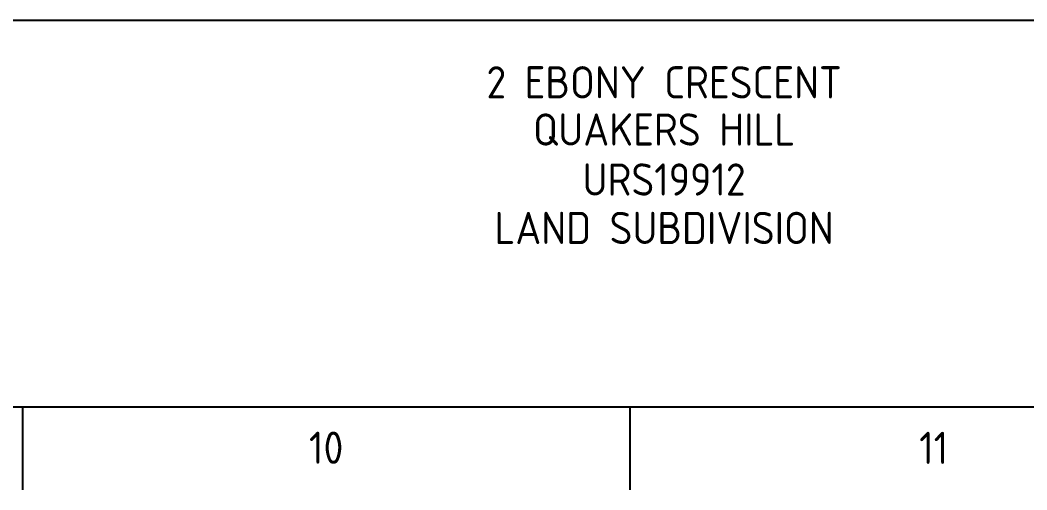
# Paper-space layout 'SHEET 2' of a CAD drawing. Header units: metres, sheet in millimetres. Extents: x -21 to 812, y -3 to 583.
# Drawn here: x 593.7 to 703.1, y -3 to 48 of the extents above; entities that cross this region are included whole.
import ezdxf
from ezdxf.enums import TextEntityAlignment as Align

# ---------------------------------------------------------------- set-up
doc = ezdxf.new("R2010")
doc.units = ezdxf.units.M
doc.layers.get('0').update_dxf_attribs({"color": 6})
doc.layers.add('Notes', color=7, linetype='Continuous')
doc.layers.add('SupportsUG_SP_EXT', color=7, linetype='Continuous')
doc.styles.add('iecISOCP', font='isocp.shx')
doc.styles.get("Standard").update_dxf_attribs({"font": 'arial.ttf'})

# ---------------------------------------------------------------- blocks, each defined once
blk = doc.blocks.new('A1_FRAME_TITLE')
at = {"layer": 'Notes', "linetype": 'Continuous'}
for p, q in [((614.5, 5.97), (614.5, -3.03)), ((680.5, 5.97), (680.5, -3.03))]:
    blk.add_line(p, q, dxfattribs=at)
at = {"layer": 'Notes', "linetype": 'Continuous', "flags": 128}
for points in [[(9, 47.97), (824, 47.97)], [(9, 5.97), (824, 5.97)]]:
    blk.add_lwpolyline(points, dxfattribs=at)
blk.add_attdef('DRAFT_NUM', (31.17, 23.29), '', height=2.5, rotation=90)
at = {"layer": 'Notes', "style": 'iecISOCP'}
for s, p in [('10', (647.5, -0.2)), ('11', (713.5, -0.22))]:
    blk.add_text(s, height=3.5, dxfattribs=at).set_placement(p, align=Align.CENTER)
at = {"layer": 'Notes', "style": 'iecISOCP', "flags": 8}
blk.add_attdef('VERSION_NO', text='', height=2.5, rotation=90, dxfattribs=at).set_placement((302.5, 43.81), align=Align.MIDDLE_CENTER)
at = {"layer": 'Notes', "style": 'iecISOCP'}
for tag, p in [('CAP_NO', (512.82, 43.46)), ('IE_NUM', (512.68, 37.81)), ('REF_No_1', (335.46, 31.95)), ('REF_1', (362.46, 31.95)), ('GEN_WO', (441.93, 31.41)), ('HV_SWITCH', (513.1, 31.81)), ('REF_No_2', (335.46, 25.95)), ('REF_2', (362.46, 25.95)), ('OH_WO', (441.93, 25.46)), ('UBD_REF', (512.68, 25.47)), ('REF_No_3', (335.46, 19.95)), ('REF_3', (362.46, 19.95)), ('UG_WO', (441.93, 19.7)), ('GIS_MAP_No', (512.68, 19.69)), ('REF_No_4', (335.46, 13.95)), ('REF_4', (362.46, 13.95)), ('SUB_WO', (441.93, 13.46)), ('HV_OP_DIAG', (512.96, 13.84)), ('LGA', (512.58, 7.42)), ('ExportID', (9.08, 2.39))]:
    blk.add_attdef(tag, p, '', height=2.5, dxfattribs=at)
for tag, height, p in [('T1', 3.5, (684.21, 39.47)), ('T2', 3.5, (684.21, 34.35)), ('scale', 2.5, (567.59, 33.27)), ('T3', 3.5, (684.21, 28.92)), ('DRAWN', 2.5, (567.59, 25.37)), ('T4', 3.5, (684.21, 23.66)), ('REV', 5, (819.69, 17.1)), ('T5', 3.5, (684.21, 18.23)), ('DATE', 2.5, (567.59, 16.88)), ('T6', 3.5, (684.21, 12.97)), ('CHD', 2.5, (567.59, 8.88)), ('DESIGN', 2.5, (605.25, 9.15))]:
    blk.add_attdef(tag, text='', height=height, dxfattribs=at).set_placement(p, align=Align.CENTER)
blk.add_attdef('NUM', text='', height=7, dxfattribs=at).set_placement((792, 20.12), align=Align.MIDDLE_CENTER)
for tag, p in [('NS', (790.35, 8.12)), ('SHTS', (805.05, 8.12))]:
    blk.add_attdef(tag, text='', height=2.5, dxfattribs=at).set_placement(p, align=Align.MIDDLE)
at = {"layer": 'Notes', "style": 'iecISOCP', "flags": 1}
for tag, p in [('ProjectType', (14.17, -26.8)), ('ProjectNumber', (23.56, -26.82)), ('DrawingNumber', (35.51, -26.8)), ('ProjectDescription', (47.56, -26.83)), ('ExportDate', (60.28, -26.79)), ('ExportUserName', (69.15, -26.8)), ('DesignerCompanyName', (81.48, -26.79)), ('ExportAreaOfInterest', (97.1, -26.81)), ('GIS_SUCCESS', (112, -26.78)), ('CAD_SUCCESS', (121.79, -26.78)), ('DEPOTCODE', (132.11, -26.88)), ('ExportCategories', (140.08, -26.8)), ('Comments', (154.38, -26.88))]:
    blk.add_attdef(tag, p, '', height=1, dxfattribs=at)

psp = doc.layouts.new('SHEET 2')

# ---------------------------------------------------------------- block references
at = {"layer": 'SupportsUG_SP_EXT'}
ref = psp.add_blockref('A1_FRAME_TITLE', (-20.55, 0), dxfattribs=at)
ref.add_attrib('T4', 'LAND SUBDIVISION', dxfattribs={"layer": 'Notes', "height": 3.5, "style": 'iecISOCP'}).set_placement((663.66, 23.66), align=Align.CENTER)
ref.add_attrib('T3', 'URS19912', dxfattribs={"layer": 'Notes', "height": 3.5, "style": 'iecISOCP'}).set_placement((663.66, 28.92), align=Align.CENTER)
ref.add_attrib('T2', 'QUAKERS HILL', dxfattribs={"layer": 'Notes', "height": 3.5, "style": 'iecISOCP'}).set_placement((663.66, 34.35), align=Align.CENTER)
ref.add_attrib('T1', '2 EBONY CRESCENT', dxfattribs={"layer": 'Notes', "height": 3.5, "style": 'iecISOCP'}).set_placement((663.66, 39.47), align=Align.CENTER)

doc.saveas('drawing.dxf')
